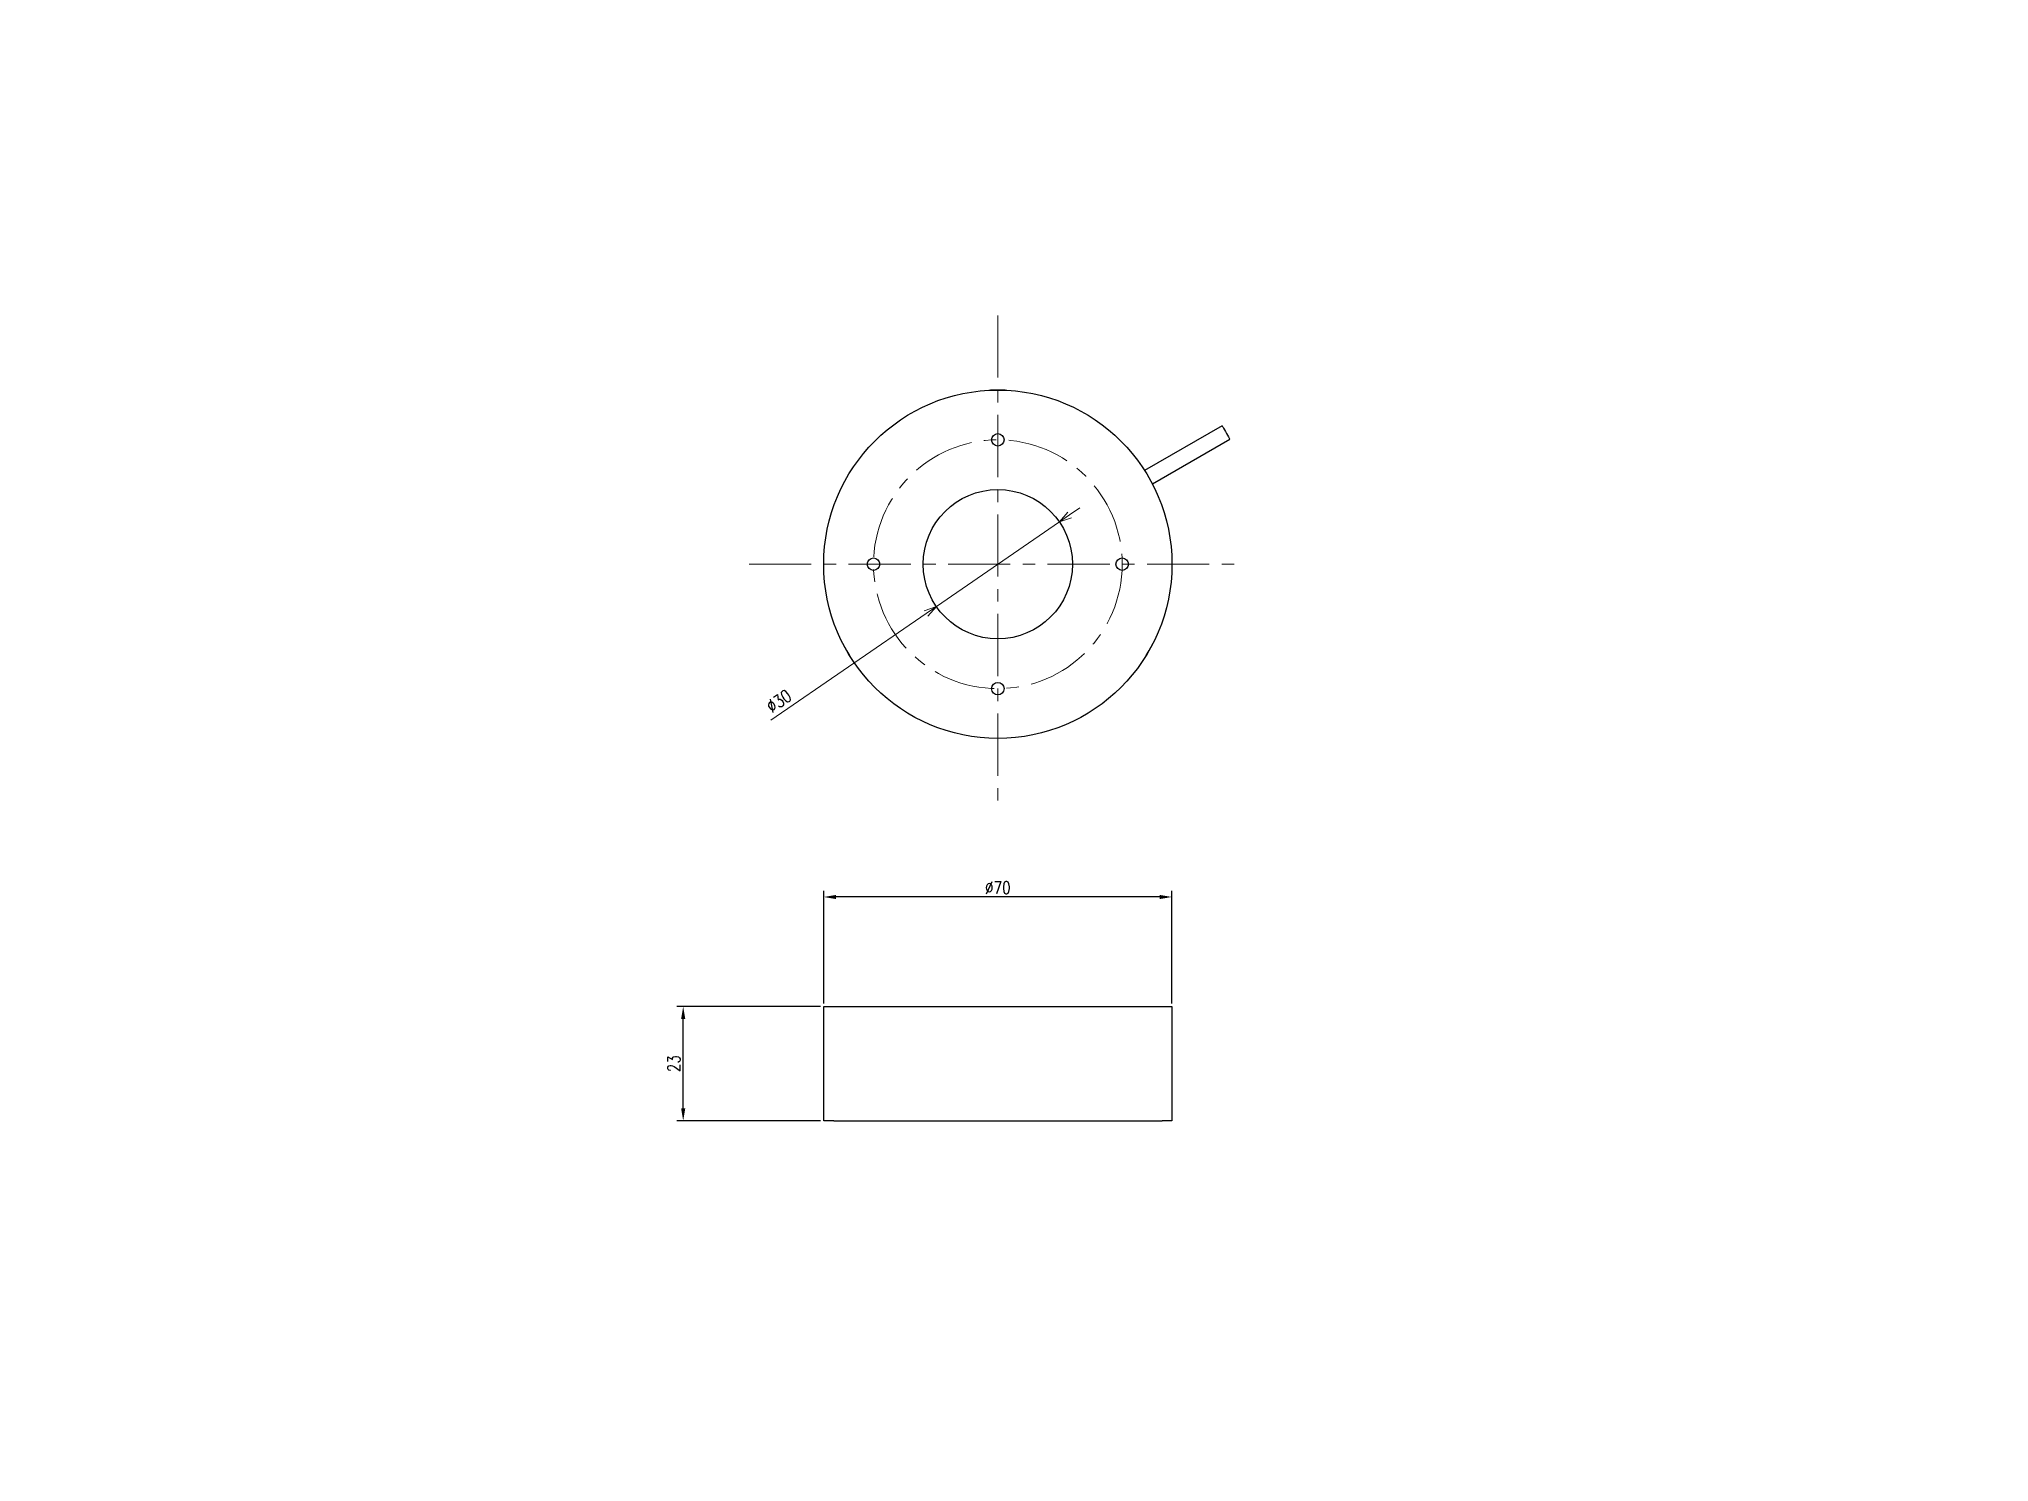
# Paper-space layout 'A3_1_1' of a CAD drawing. Header units: millimetres. Extents: x 0 to 392, y 0 to 286.
# The model-space entities are those that its viewports show. They can reach past a viewport. Long polylines and large blocks are cut down to what shows.
import ezdxf

# ---------------------------------------------------------------- set-up
doc = ezdxf.new("R2010")
doc.units = ezdxf.units.MM
doc.linetypes.add('CENTER', pattern=[2, 1.25, -0.25, 0.25, -0.25])
doc.layers.get('0').update_dxf_attribs({"lineweight": 30})
doc.layers.get('Defpoints').update_dxf_attribs({"lineweight": 9})
for name, color, linetype, lineweight in [('2KD_寸法１', 7, 'Continuous', 15), ('2KD_寸法１ @ 1', 7, 'Continuous', 15), ('PINOFF', 6, 'Continuous', 9)]:
    doc.layers.add(name, color=color, linetype=linetype, lineweight=lineweight)
doc.layers.get('PINOFF').freeze()
doc.styles.get("Standard").update_dxf_attribs({"font": 'simplex.shx', "width": 0.8, "bigfont": 'extfont.shx'})
doc.dimstyles.new('ISO-25', dxfattribs={"dimtxt": 2.5, "dimasz": 2.5, "dimexe": 1.25, "dimexo": 0.625, "dimtad": 1, "dimtxsty": 'Standard', "dimcen": 2.5, "dimadec": 0, "dimazin": 0, "dimtfac": 1, "dimtmove": 0, "dimatfit": 3, "dimfxl": 1, "dimarcsym": 0})
doc.dimstyles.new('KD-STD', dxfattribs={"dimscale": 0, "dimtxt": 2.5, "dimasz": 2.5, "dimexe": 1, "dimexo": 1, "dimgap": 1, "dimtad": 1, "dimdsep": 46, "dimtxsty": 'Standard', "dimblk": 'OPEN30', "dimcen": 0, "dimadec": 0, "dimazin": 0, "dimtfac": 1, "dimtmove": 0, "dimatfit": 3, "dimldrblk": 'OPEN30', "dimfxl": 1, "dimtolj": 1, "dimtzin": 0, "dimlwd": 15, "dimlwe": 15, "dimarcsym": 0})

# ---------------------------------------------------------------- blocks, each defined once
blk = doc.blocks.new('*D25')
at = {"layer": '2KD_寸法１', "color": 0, "lineweight": -2}
for p, q in [((156.63, 91.06), (127.75, 91.06)), ((129, 70.56), (129, 88.56)), ((156.63, 68.06), (127.75, 68.06))]:
    blk.add_line(p, q, dxfattribs=at)
at = {"layer": '2KD_寸法１', "color": 0}
for points in [[(128.59, 88.56), (129.42, 88.56), (129, 91.06)], [(128.59, 70.56), (129.42, 70.56), (129, 68.06)]]:
    blk.add_solid(points, dxfattribs=at)
at = {"layer": 'Defpoints', "color": 0}
for p in [(129, 91.06), (157.25, 91.06), (157.25, 68.06)]:
    blk.add_point(p, dxfattribs=at)
at = {"layer": '2KD_寸法１', "color": 0, "insert": (125.88, 79.56), "char_height": 2.5, "attachment_point": 2, "rotation": 90}
blk.add_mtext('23', dxfattribs=at)
blk = doc.blocks.new('*D26')
at = {"layer": '2KD_寸法１', "color": 0, "lineweight": -2}
for p, q in [((157.25, 91.68), (157.25, 114.31)), ((227.25, 91.68), (227.25, 114.31)), ((224.75, 113.06), (159.75, 113.06))]:
    blk.add_line(p, q, dxfattribs=at)
at = {"layer": '2KD_寸法１', "color": 0}
for points in [[(159.75, 113.47), (159.75, 112.64), (157.25, 113.06)], [(224.75, 113.47), (224.75, 112.64), (227.25, 113.06)]]:
    blk.add_solid(points, dxfattribs=at)
at = {"layer": 'Defpoints', "color": 0}
for p in [(157.25, 113.06), (157.25, 91.06), (227.25, 91.06)]:
    blk.add_point(p, dxfattribs=at)
at = {"layer": '2KD_寸法１', "color": 0, "insert": (192.25, 116.18), "char_height": 2.5, "attachment_point": 2}
blk.add_mtext('%%c70', dxfattribs=at)
blk = doc.blocks.new('_Open30')
at = {"lineweight": -2}
for p, q in [((-1, 0.27), (0, 0)), ((0, 0), (-1, -0.27)), ((0, 0), (-1, 0))]:
    blk.add_line(p, q, dxfattribs=at)
blk = doc.blocks.new('*D29')
at = {"layer": '2KD_寸法１', "color": 0, "lineweight": 15}
for p, q in [((204.62, 188.43), (179.89, 171.45)), ((206.68, 189.85), (208.74, 191.26)), ((146.6, 148.58), (177.83, 170.03))]:
    blk.add_line(p, q, dxfattribs=at)
at = {"layer": 'Defpoints', "color": 0}
for p in [(204.62, 188.43), (179.89, 171.45)]:
    blk.add_point(p, dxfattribs=at)
at = {"layer": '2KD_寸法１', "color": 0, "lineweight": 15, "xscale": 2.5, "yscale": 2.5, "zscale": 2.5}
for p, rotation in [((204.62, 188.43), 214.4860539378248), ((179.89, 171.45), 34.48605393782479)]:
    blk.add_blockref('_Open30', p, dxfattribs=dict(at, rotation=rotation))
at = {"layer": '2KD_寸法１', "color": 0, "insert": (148.23, 152.43), "char_height": 2.5, "attachment_point": 5, "rotation": 34.4861}
blk.add_mtext('\\A1;∅30', dxfattribs=at)
blk = doc.blocks.new('A$C3CA23F8B')
for p, q in [((0, 0), (0, 23)), ((0, 23), (70, 23)), ((70, 23), (70, 0)), ((2, 0), (0, 0)), ((2, 0), (6, 0)), ((6, 0), (64, 0)), ((64, 0), (68, 0)), ((70, 0), (68, 0))]:
    blk.add_line(p, q)
blk = doc.blocks.new('A$C45FA2488')
for p, q in [((-1.5, 35), (-1.5, 34.97)), ((1.5, 35), (-1.5, 35)), ((1.5, 34.97), (1.5, 35)), ((45.08, 27.82), (29.51, 18.83)), ((31.06, 16.14), (46.63, 25.13)), ((-31.03, -16.18), (-31.06, -16.2)), ((-29.56, -18.8), (-29.53, -18.78)), ((29.53, -18.78), (29.56, -18.8)), ((31.06, -16.2), (31.03, -16.18))]:
    blk.add_line(p, q)
at = {"flags": 128}
for points in [[(45.08, 27.82), (45.12, 27.76), (45.21, 27.61), (45.35, 27.36), (45.54, 27.03), (45.75, 26.67), (45.97, 26.29), (46.18, 25.92), (46.37, 25.6), (46.51, 25.35), (46.6, 25.19), (46.63, 25.13), (46.63, 25.13)], [(-31.06, -16.2), (-31.03, -16.25), (-30.94, -16.41), (-30.8, -16.65), (-30.62, -16.96), (-30.42, -17.32), (-30.2, -17.68), (-30, -18.04), (-29.82, -18.35), (-29.68, -18.59), (-29.59, -18.75), (-29.56, -18.8), (-29.56, -18.8)], [(29.56, -18.8), (29.59, -18.75), (29.68, -18.59), (29.82, -18.35), (30, -18.04), (30.2, -17.68), (30.42, -17.32), (30.62, -16.96), (30.8, -16.65), (30.94, -16.41), (31.03, -16.25), (31.06, -16.2), (31.06, -16.2)]]:
    blk.add_lwpolyline(points, dxfattribs=at)
for centre, radius in [((0, 0), 35), ((0, 25), 1.25), ((0, 0), 15), ((-25, 0), 1.25), ((25, 0), 1.25), ((0, -25), 1.25)]:
    blk.add_circle(centre, radius)

msp = doc.modelspace()

# ---------------------------------------------------------------- linework, layer by layer
at = {"layer": '2KD_寸法１', "linetype": 'CENTER', "ltscale": 10}
for p, q in [((192.254, 229.94), (192.254, 129.94)), ((142.254, 179.94), (242.254, 179.94))]:
    msp.add_line(p, q, dxfattribs=at)
msp.add_circle((192.254, 179.94), 25, dxfattribs=at)

# ---------------------------------------------------------------- block references
for name, p in [('A$C45FA2488', (192.254, 179.94)), ('A$C3CA23F8B', (157.254, 68.058))]:
    msp.add_blockref(name, p)

# ---------------------------------------------------------------- dimensions: what is measured, and where the dimension line sits
at = {"layer": '2KD_寸法１'}
dim = msp.add_linear_dim(base=(157.254, 113.058), p1=(227.254, 91.058), p2=(157.254, 91.058), text='%%c<>', dimstyle='ISO-25', dxfattribs=at)
dim.commit()
dim.dimension.update_dxf_attribs({"geometry": '*D26', "text_midpoint": (192.254, 113.058), "dimtype": 160})
dim = msp.add_linear_dim(base=(129.004, 91.058), p1=(157.254, 68.058), p2=(157.254, 91.058), angle=90, dimstyle='ISO-25', dxfattribs=at)
dim.commit()
dim.dimension.update_dxf_attribs({"geometry": '*D25', "text_midpoint": (129.004, 79.558), "dimtype": 160})
at = {"layer": '2KD_寸法１ @ 1'}
dim = msp.add_diameter_dim_2p(p1=(204.617, 188.433), p2=(179.89, 171.447), dimstyle='KD-STD', override={"dimscale": 1, "dimtix": 0, "dimtofl": 1, "dimtmove": 0, "dimatfit": 3}, dxfattribs=at)
dim.commit()
dim.dimension.update_dxf_attribs({"geometry": '*D29', "text_midpoint": (149.504, 150.574), "dimtype": 163})

psp = doc.layouts.new('A3_1_1')

# ---------------------------------------------------------------- viewports
at = {"layer": 'PINOFF', "color": 7, "lineweight": 0}
psp.add_viewport(center=(195.5, 142.5), size=(392, 286), view_center_point=(195.5, 142.5), view_height=286, dxfattribs=at)

doc.saveas('drawing.dxf')
